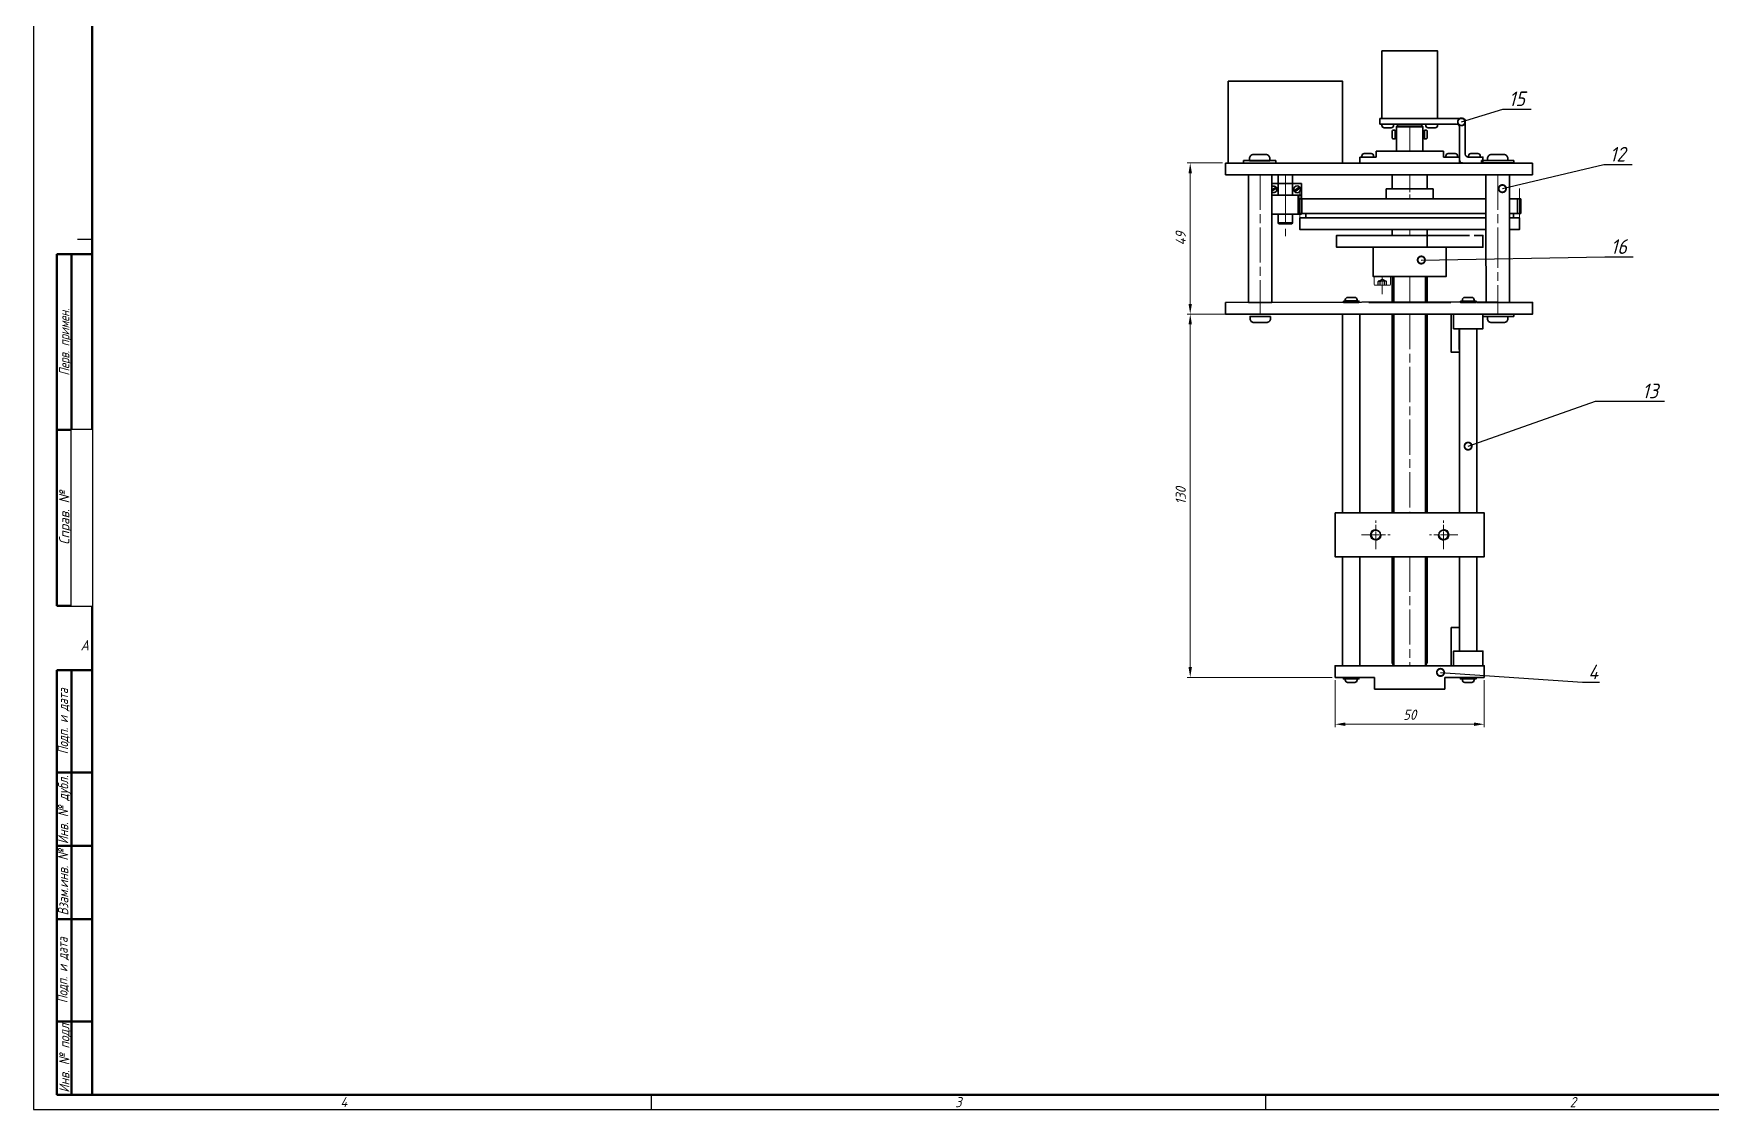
# Model space of a CAD drawing. Header units: millimetres. Extents: x -1043 to 2000, y -675 to 1302.
# Drawn here: x 0 to 573, y 0 to 367 of the extents above; entities that cross this region are included whole.
import ezdxf
from ezdxf import colors
from ezdxf.entities.mleader import LeaderData, LeaderLine
from ezdxf.enums import TextEntityAlignment as Align
from ezdxf.math import Vec2, Vec3

# ---------------------------------------------------------------- set-up
doc = ezdxf.new("R2010")
doc.units = ezdxf.units.MM
doc.set_wipeout_variables(frame=1)
for name, pattern in [('AM_ISO02W050', [7.5, 6, -1.5]), ('AM_ISO02W050x2', [3.75, 3, -0.75]), ('AM_ISO08W050', [18, 12, -1.5, 3, -1.5]), ('AM_ISO08W050x2', [9, 6, -0.75, 1.5, -0.75])]:
    doc.linetypes.add(name, pattern=pattern)
doc.layers.get('0').update_dxf_attribs({"lineweight": 80})
for name, color, linetype, lineweight in [('AM_0', 7, 'Continuous', 35), ('AM_0N', 7, 'Continuous', 15), ('AM_3N', 6, 'AM_ISO02W050', 25), ('AM_4', 3, 'Continuous', 15), ('AM_5', 3, 'Continuous', 15), ('AM_7', 4, 'AM_ISO08W050', 15), ('AM_BOR', 7, 'Continuous', 35), ('основные', 7, 'Continuous', 35)]:
    doc.layers.add(name, color=color, linetype=linetype, lineweight=lineweight)
doc.styles.add('ACGOSTTS', font='geniso.shx', dxfattribs={"oblique": 15})
doc.styles.get("Standard").update_dxf_attribs({"font": 'geniso.shx', "oblique": 15})
doc.dimstyles.new('AM_GOST$0', dxfattribs={"dimtxt": 3.5, "dimasz": 3.5, "dimexe": 1, "dimexo": 1, "dimgap": 1.5, "dimtad": 1, "dimtoh": 1, "dimtxsty": 'Standard', "dimcen": 0, "dimclrd": 256, "dimclre": 256, "dimclrt": 2, "dimadec": 0, "dimazin": 2, "dimtp": 0.1, "dimtm": 0.1, "dimtfac": 0.71, "dimtmove": 0, "dimatfit": 3, "dimfxl": 1, "dimtolj": 1, "dimlwd": -1, "dimlwe": -1, "dimarcsym": 1})

# ---------------------------------------------------------------- blocks, each defined once
blk = doc.blocks.new('GOST_A1_LANDSCAPE')
at = {"layer": 'AM_BOR', "color": 1, "lineweight": 25}
for p, q in [((0, 594), (0, 0)), ((20, 297), (15, 297)), ((0, 0), (841, 0)), ((211, 5), (211, 0)), ((421, 5), (421, 0))]:
    blk.add_line(p, q, dxfattribs=at)
at = {"layer": 'AM_BOR', "color": 7, "lineweight": 50}
for p, q in [((20, 589), (20, 5)), ((20, 5), (836, 5))]:
    blk.add_line(p, q, dxfattribs=at)
at = {"layer": 'AM_BOR', "color": 1, "lineweight": 25, "style": 'ACGOSTTS', "oblique": 15}
for s, p in [('A', (17.5, 158.5)), ('4', (106, 2.5)), ('3', (316, 2.5)), ('2', (526, 2.5))]:
    blk.add_text(s, height=3.5, dxfattribs=at).set_placement(p, align=Align.MIDDLE_CENTER)
blk = doc.blocks.new('GOST_EXT12')
at = {"layer": 'AM_BOR', "color": 7, "lineweight": 50, "ltscale": 0.3}
for p, q in [((0, 287), (-12, 287)), ((-12, 287), (-12, 167)), ((-7, 167), (-7, 287)), ((0, 167), (0, 287)), ((-12, 227), (0, 227)), ((-12, 167), (0, 167))]:
    blk.add_line(p, q, dxfattribs=at)
at = {"layer": 'AM_BOR', "color": 7, "lineweight": 50}
for p, q in [((0, 145), (-12, 145)), ((-12, 145), (-12, 110)), ((-12, 0), (-12, 145)), ((-7, 0), (-7, 145)), ((0, 145), (0, 0)), ((0, 110), (-12, 110)), ((-12, 110), (-12, 85)), ((0, 85), (-12, 85)), ((-12, 85), (-12, 60)), ((0, 60), (-12, 60)), ((-12, 60), (-12, 25)), ((0, 25), (-12, 25)), ((-12, 25), (-12, 0)), ((0, 0), (-12, 0))]:
    blk.add_line(p, q, dxfattribs=at)
at = {"layer": 'AM_BOR', "color": 1, "lineweight": 25, "style": 'ACGOSTTS', "oblique": 15}
for s, width, p in [('Перв. примен.', 0.821392, (-9.5, 257)), ('Подп. и дата', 0.842977, (-9.95, 127.5)), ('Инв. № дубл.', 0.891828, (-9.9, 97.31)), ('Взам.инв. №', 0.899981, (-9.9, 72.5)), ('Подп. и дата', 0.842977, (-10.13, 42.5)), ('Инв. № подл', 0.910904, (-9.5, 12.5))]:
    blk.add_text(s, height=3.5, rotation=90, dxfattribs=dict(at, width=width)).set_placement(p, align=Align.MIDDLE_CENTER)
blk.add_text('Справ. №', height=3.5, rotation=90, dxfattribs=at).set_placement((-9.5, 197), align=Align.MIDDLE_CENTER)
at = {"layer": 'AM_BOR', "color": 2, "lineweight": 25, "style": 'ACGOSTTS', "oblique": 15, "width": 0.8}
for tag, p in [('GEN-TITLE-FREF{16}', (-3.5, 257)), ('GEN-TITLE-RPARTNO{16}', (-3.5, 197)), ('GEN-TITLE-SDT2{10}', (-3.5, 127.5)), ('GEN-TITLE-CSTKN{7}', (-3.5, 97.5)), ('GEN-TITLE-RSTKN{7}', (-3.5, 72.5)), ('GEN-TITLE-SDT1{10}', (-3.5, 42.5)), ('GEN-TITLE-STKN{7}', (-3.5, 12.5))]:
    blk.add_attdef(tag, text='', height=3.17, rotation=90, dxfattribs=at).set_placement(p, align=Align.MIDDLE_CENTER)
blk.add_wipeout([(-7, 227), (-7, 167), (0, 167), (0, 227)])
blk = doc.blocks.new('*D91')
at = {"layer": 'AM_5', "linetype": 'ByBlock', "transparency": 16777216}
for p, q in [((444.73, 146.52), (444.73, 130.52)), ((495.73, 146.52), (495.73, 130.52)), ((492.23, 131.52), (448.23, 131.52))]:
    blk.add_line(p, q, dxfattribs=at)
at = {"layer": 'AM_5', "transparency": 16777216}
for points in [[(448.23, 132.11), (448.23, 130.94), (444.73, 131.52)], [(492.23, 132.11), (492.23, 130.94), (495.73, 131.52)]]:
    blk.add_solid(points, dxfattribs=at)
at = {"layer": 'Defpoints', "color": 0, "transparency": 16777216}
for p in [(444.73, 147.52), (495.73, 147.52), (444.73, 131.52)]:
    blk.add_point(p, dxfattribs=at)
at = {"layer": 'AM_5', "color": 2, "transparency": 16777216, "insert": (470.23, 134.77), "char_height": 3.5, "attachment_point": 5}
blk.add_mtext('\\A1;50', dxfattribs=at)
blk = doc.blocks.new('*D92')
at = {"layer": 'AM_5', "linetype": 'ByBlock', "transparency": 16777216}
for p, q in [((406.24, 323.17), (394.24, 323.17)), ((395.24, 319.67), (395.24, 275.06)), ((406.24, 271.56), (394.24, 271.56))]:
    blk.add_line(p, q, dxfattribs=at)
at = {"layer": 'AM_5', "transparency": 16777216}
for points in [[(394.66, 319.67), (395.82, 319.67), (395.24, 323.17)], [(394.66, 275.06), (395.82, 275.06), (395.24, 271.56)]]:
    blk.add_solid(points, dxfattribs=at)
at = {"layer": 'Defpoints', "color": 0, "transparency": 16777216}
for p in [(407.24, 323.17), (395.24, 271.56), (407.24, 271.56)]:
    blk.add_point(p, dxfattribs=at)
at = {"layer": 'AM_5', "color": 2, "transparency": 16777216, "insert": (391.99, 297.36), "char_height": 3.5, "attachment_point": 5, "rotation": 90}
blk.add_mtext('\\A1;49', dxfattribs=at)
blk = doc.blocks.new('*D93')
at = {"layer": 'AM_5', "linetype": 'ByBlock', "transparency": 16777216}
for p, q in [((443.73, 271.56), (394.24, 271.56)), ((395.24, 151.02), (395.24, 268.06)), ((443.73, 147.52), (394.24, 147.52))]:
    blk.add_line(p, q, dxfattribs=at)
at = {"layer": 'AM_5', "transparency": 16777216}
for points in [[(394.66, 268.06), (395.82, 268.06), (395.24, 271.56)], [(394.66, 151.02), (395.82, 151.02), (395.24, 147.52)]]:
    blk.add_solid(points, dxfattribs=at)
at = {"layer": 'Defpoints', "color": 0, "transparency": 16777216}
for p in [(395.24, 271.56), (444.73, 271.56), (444.73, 147.52)]:
    blk.add_point(p, dxfattribs=at)
at = {"layer": 'AM_5', "color": 2, "transparency": 16777216, "insert": (391.99, 209.54), "char_height": 3.5, "attachment_point": 5, "rotation": 90}
blk.add_mtext('\\A1;130', dxfattribs=at)
blk = doc.blocks.new('_DotSmall')
at = {"color": 0, "linetype": 'ByBlock', "const_width": 0.5}
blk.add_lwpolyline([(-0.0625, 0, 1), (0.0625, 0, 1)], format="xyb", close=True, dxfattribs=at)

msp = doc.modelspace()

# ---------------------------------------------------------------- hatches: boundary and pattern name
at = {"layer": 'основные'}
h = msp.add_hatch(dxfattribs=at)
h.set_pattern_fill('AR-CONC', color=256, style=0)
h.paths.add_polyline_path([(248.6, 182.75), (221.1, 182.75), (221.1, 181.254), (248.6, 181.254)])
h.paths.add_polyline_path([(292.1, 182.75), (264.6, 182.75), (264.6, 181.254), (292.1, 181.254)])

# ---------------------------------------------------------------- linework, layer by layer
at = {"layer": 'AM_0'}
for p, q in [((425.24, 319.152), (425.24, 312.166)), ((425.24, 319.152), (430.24, 319.152)), ((430.24, 319.166), (430.24, 312.166)), ((433.24, 312.166), (423.176, 312.166)), ((432.24, 310.916), (432.24, 305.916)), ((496.303, 310.916), (432.24, 310.916)), ((433.24, 311.166), (433.24, 305.666)), ((433.365, 310.916), (433.365, 305.916)), ((462.24, 314.354), (462.24, 310.916)), ((478.24, 314.354), (462.24, 314.354)), ((478.24, 310.916), (462.24, 310.916)), ((476.24, 310.916), (464.24, 310.916)), ((478.24, 314.354), (478.24, 310.916)), ((508.24, 310.916), (504.303, 310.916)), ((507.115, 310.916), (507.115, 305.916)), ((508.24, 310.916), (508.24, 305.916)), ((433.24, 305.666), (423.176, 305.666)), ((425.24, 305.666), (425.24, 302.744)), ((430.24, 305.666), (425.24, 305.666)), ((430.24, 305.666), (430.24, 302.744)), ((464.24, 305.916), (432.24, 305.916)), ((496.303, 305.916), (476.24, 305.916)), ((508.24, 305.916), (504.303, 305.916)), ((425.24, 302.744), (425.507, 302.342)), ((429.973, 302.342), (425.507, 302.342)), ((430.24, 302.744), (429.973, 302.342))]:
    msp.add_line(p, q, dxfattribs=at)
at = {"layer": 'AM_0N'}
for p, q in [((458.124, 281.72), (458.124, 284.42)), ((459.374, 284.42), (458.124, 284.42)), ((463.324, 281.42), (458.424, 281.42)), ((462.374, 284.42), (459.374, 284.42)), ((463.624, 284.42), (462.374, 284.42)), ((463.624, 281.72), (463.624, 284.42))]:
    msp.add_line(p, q, dxfattribs=at)
for centre, start, end in [((458.424, 281.72), 180, 270), ((463.324, 281.72), 270, 0)]:
    msp.add_arc(centre, 0.3, start, end, dxfattribs=at)
at = {"layer": 'AM_3N', "linetype": 'AM_ISO02W050x2'}
for p, q in [((459.43, 282.72), (460.874, 283.553)), ((459.43, 281.42), (459.43, 282.72)), ((460.152, 281.42), (460.152, 282.72)), ((462.318, 282.72), (460.874, 283.553)), ((461.596, 281.42), (461.596, 282.72)), ((462.318, 281.42), (462.318, 282.72))]:
    msp.add_line(p, q, dxfattribs=at)
for centre, radius, start, end in [((459.791, 282.256), 0.588, 52.121121, 127.878879), ((460.874, 280.678), 2.166, 70.528779, 109.471221), ((461.957, 282.256), 0.588, 52.121121, 127.878879)]:
    msp.add_arc(centre, radius, start, end, dxfattribs=at)
at = {"layer": 'AM_4'}
for centre, start, end in [((458.634, 196.209), 80.417388, 352.043721), ((481.832, 196.209), 187.956279, 99.582612)]:
    msp.add_arc(centre, 1.882, start, end, dxfattribs=at)
at = {"layer": 'AM_7'}
for p, q in [((470.239, 335.587), (470.239, 327.166)), ((419.176, 319.166), (419.176, 271.556)), ((500.303, 319.166), (500.303, 299.42)), ((427.74, 314.166), (427.74, 298.166)), ((432.707, 313.083), (432.74, 302.166)), ((432.74, 313.083), (432.74, 302.416)), ((507.74, 314.416), (507.74, 302.416)), ((470.238, 300.42), (470.238, 298.42)), ((500.303, 299.42), (500.35, 271.556)), ((470.237, 284.42), (470.237, 275.556)), ((470.236, 271.556), (470.233, 203.709)), ((453.236, 236.056), (453.233, 203.709)), ((487.226, 236.056), (487.229, 203.709)), ((453.232, 188.709), (453.228, 151.525)), ((470.233, 188.709), (470.231, 151.451)), ((487.231, 188.709), (487.234, 156.525))]:
    msp.add_line(p, q, dxfattribs=at)
at = {"layer": 'AM_7', "linetype": 'AM_ISO08W050x2'}
for p, q in [((427.74, 314.166), (427.74, 319.152)), ((470.24, 319.166), (470.24, 310.916)), ((460.874, 284.42), (460.874, 278.173)), ((458.634, 191.327), (458.634, 201.092)), ((481.832, 191.327), (481.832, 201.092)), ((453.752, 196.209), (463.517, 196.209)), ((486.714, 196.209), (476.95, 196.209))]:
    msp.add_line(p, q, dxfattribs=at)
at = {"layer": 'основные'}
for p, q in [((460.039, 338.358), (461.955, 338.419)), ((460.039, 336.419), (460.039, 338.358)), ((470.24, 338.419), (475.44, 338.419)), ((476.955, 338.419), (473.989, 338.419)), ((466.489, 336.419), (460.039, 336.419)), ((463.94, 335.219), (461.54, 335.219)), ((465.24, 333.667), (465.24, 334.367)), ((465.24, 333.667), (465.74, 333.667)), ((465.24, 332.067), (465.24, 333.667)), ((466.34, 336.166), (465.74, 335.566)), ((465.74, 332.067), (465.74, 335.566)), ((465.74, 335.566), (472.24, 335.566)), ((474.139, 336.419), (466.163, 336.419)), ((466.34, 336.166), (468.24, 336.166)), ((468.24, 336.166), (468.24, 336.419)), ((468.24, 336.166), (472.24, 336.166)), ((472.24, 336.166), (472.24, 336.419)), ((474.14, 336.166), (472.24, 336.166)), ((472.24, 335.566), (474.74, 335.566)), ((473.989, 336.419), (486.239, 336.419)), ((474.14, 336.166), (474.74, 335.566)), ((474.74, 332.067), (474.74, 335.566)), ((475.24, 333.667), (474.74, 333.667)), ((475.24, 333.667), (475.24, 334.367)), ((475.24, 332.067), (475.24, 333.667)), ((478.59, 335.219), (476.89, 335.219)), ((487.239, 335.419), (487.239, 324.166)), ((481.74, 327.166), (458.74, 327.166)), ((458.74, 327.166), (458.74, 325.166)), ((461.54, 327.166), (481.74, 327.166)), ((465.24, 331.367), (465.24, 332.067)), ((465.24, 332.067), (465.74, 332.067)), ((465.74, 327.166), (465.74, 332.067)), ((474.74, 327.166), (474.74, 332.067)), ((475.24, 332.067), (474.74, 332.067)), ((475.24, 331.367), (475.24, 332.067)), ((481.74, 327.166), (481.74, 325.166)), ((407.24, 323.166), (407.24, 319.166)), ((413.64, 323.166), (418.956, 323.166)), ((418.24, 323.166), (440.258, 323.166)), ((418.956, 323.166), (427.74, 323.166)), ((440.258, 323.166), (447.24, 323.166)), ((452.24, 323.166), (449.24, 323.166)), ((449.523, 323.166), (455.106, 323.166)), ((452.24, 323.166), (490.098, 323.166)), ((458.74, 325.166), (453.24, 325.166)), ((453.24, 325.166), (453.24, 323.166)), ((456.39, 326.366), (455.39, 326.366)), ((458.24, 323.166), (456.673, 323.166)), ((481.74, 325.166), (487.24, 325.166)), ((482.24, 323.166), (483.806, 323.166)), ((483.806, 323.166), (482.24, 323.166)), ((483.74, 326.366), (485.44, 326.366)), ((487.023, 323.166), (485.373, 323.166)), ((485.373, 323.166), (485.456, 323.166)), ((492.523, 323.166), (487.023, 323.166)), ((487.24, 325.166), (487.24, 323.166)), ((512.24, 323.166), (492.523, 323.166)), ((512.24, 319.166), (512.24, 323.166)), ((418.24, 319.152), (425.24, 319.152)), ((423.176, 316.166), (433.24, 316.166)), ((437.24, 319.166), (430.24, 319.166)), ((433.24, 316.166), (433.24, 312.166)), ((437.24, 319.166), (458.24, 319.166)), ((490.956, 319.166), (452.032, 319.166)), ((464.24, 319.166), (464.24, 314.354)), ((476.24, 319.166), (464.24, 319.166)), ((470.24, 319.166), (474.74, 319.166)), ((476.24, 319.166), (476.24, 314.354)), ((490.956, 319.166), (512.24, 319.166)), ((424.612, 314.942), (423.176, 314.047)), ((423.176, 313.608), (424.796, 314.618)), ((430.719, 313.655), (432.549, 314.997)), ((430.939, 313.355), (430.719, 313.655)), ((432.782, 314.705), (430.939, 313.355)), ((432.153, 305.666), (432.153, 312.166)), ((432.74, 311.166), (432.74, 310.666)), ((433.24, 311.166), (433.24, 312.166)), ((496.303, 315.034), (496.303, 293.305)), ((504.303, 315.034), (504.303, 287.988)), ((434.74, 304.42), (434.74, 305.916)), ((464.24, 305.919), (462.24, 305.92)), ((505.74, 304.42), (505.74, 305.916)), ((425.24, 302.744), (430.24, 302.744)), ((464.239, 300.42), (464.239, 298.42)), ((476.24, 300.42), (476.24, 296.483)), ((476.24, 296.483), (476.239, 294.42)), ((464.238, 284.42), (464.238, 275.556)), ((464.845, 284.42), (464.845, 275.556)), ((475.626, 275.556), (475.626, 284.42)), ((476.239, 284.42), (476.238, 275.556)), ((407.24, 275.556), (500.343, 275.715)), ((407.24, 275.556), (407.24, 271.556)), ((456.236, 275.556), (464.238, 275.556)), ((464.238, 275.556), (484.236, 275.556)), ((484.236, 275.556), (476.238, 275.557)), ((512.24, 275.556), (512.24, 271.556)), ((419.176, 271.556), (407.24, 271.556)), ((500.35, 271.556), (419.176, 271.556)), ((456.236, 271.556), (464.237, 271.556)), ((476.238, 271.556), (460.237, 271.556)), ((464.237, 271.556), (464.234, 203.709)), ((464.845, 271.556), (464.845, 203.709)), ((475.621, 203.709), (475.625, 271.556)), ((476.238, 271.556), (476.234, 203.709)), ((484.236, 271.556), (476.238, 271.556)), ((487.361, 271.556), (487.1, 271.556)), ((487.1, 266.556), (487.1, 259.534)), ((487.1, 259.534), (487.23, 259.534)), ((464.233, 188.709), (464.231, 152.525)), ((464.845, 188.709), (464.845, 151.525)), ((475.618, 151.525), (475.62, 188.709)), ((476.233, 188.709), (476.231, 152.566)), ((458.881, 151.525), (483.307, 151.525)), ((460.231, 151.525), (460.731, 151.525)), ((460.731, 151.525), (465.731, 151.525)), ((463.938, 151.525), (460.731, 151.525)), ((464.231, 152.525), (464.845, 151.525)), ((476.231, 152.566), (475.618, 151.525)), ((482.598, 151.525), (486.598, 151.525)), ((486.451, 151.525), (488.018, 151.525)), ((487.226, 151.525), (488.793, 151.525)), ((458.23, 147.525), (444.731, 147.525)), ((458.227, 143.525), (458.23, 147.525)), ((461.727, 143.525), (478.736, 143.525)), ((482.236, 143.525), (482.233, 147.525)), ((482.233, 147.525), (495.731, 147.525))]:
    msp.add_line(p, q, dxfattribs=at)
for points in [[(461.956, 338.419), (460.74, 338.419), (460.74, 361.419), (479.74, 361.419), (479.74, 338.419), (461.956, 338.419)], [(418.956, 323.166), (407.24, 323.166)], [(424.496, 323.166), (420.523, 323.166)], [(449.24, 323.166), (446.24, 323.166)], [(453.24, 323.166), (451.24, 323.166), (449.523, 323.166)], [(487.24, 323.166), (489.24, 323.166), (490.956, 323.166)], [(492.523, 323.166), (494.24, 323.166)], [(407.24, 319.166), (418.713, 319.166)], [(423.176, 305.666), (423.176, 275.556), (415.176, 275.556), (415.176, 319.152), (423.176, 319.152), (423.176, 305.666)], [(496.303, 310.916), (496.303, 319.152), (504.303, 319.152), (504.303, 310.916)], [(446.63, 300.42), (432.738, 300.42), (432.738, 304.42), (464.239, 304.42)], [(491.199, 300.42), (432.74, 300.42), (432.74, 304.42), (496.303, 304.42)], [(476.24, 304.42), (496.303, 304.42)], [(504.303, 304.42), (507.738, 304.42), (507.738, 300.42), (504.303, 300.42)], [(504.303, 304.42), (507.738, 304.42), (507.738, 300.42), (504.303, 300.42)], [(464.239, 294.42), (445.238, 294.42), (445.238, 298.42), (446.63, 298.42)], [(492.214, 298.42), (495.238, 298.42), (495.238, 294.42), (445.238, 294.42), (445.238, 298.42), (490.496, 298.42)], [(464.239, 300.42), (449.829, 300.42)], [(449.836, 298.42), (464.239, 298.42)], [(493.831, 298.42), (495.238, 298.42), (495.238, 294.42), (476.24, 294.42)], [(490.645, 300.42), (477.195, 300.42)], [(477.195, 298.42), (490.625, 298.42)], [(496.303, 300.42), (491.36, 300.42)], [(496.303, 300.42), (493.845, 300.42)], [(504.303, 300.42), (504.35, 275.556), (496.35, 275.556), (496.303, 300.42)], [(458.124, 284.42), (457.737, 284.42), (457.737, 294.42), (464.239, 294.42)], [(476.24, 294.42), (482.737, 294.42), (482.737, 284.42), (476.24, 284.42)], [(464.238, 284.42), (463.624, 284.42)], [(493.226, 275.556), (512.24, 275.556), (512.24, 271.556), (491.226, 271.556)], [(449.236, 271.556), (407.24, 271.556)], [(447.24, 203.709), (447.24, 271.556), (450.607, 271.556)], [(449.775, 271.556), (453.232, 271.556), (453.232, 203.709)], [(487.23, 258.556), (484.461, 258.556), (484.461, 271.556), (487.23, 271.556)], [(489.226, 271.556), (485.227, 271.556), (485.227, 266.556), (493.223, 266.556)], [(489.226, 271.556), (487.23, 271.556)], [(493.223, 266.556), (495.227, 266.556), (495.227, 271.556), (491.226, 271.556)], [(493.223, 271.556), (493.223, 271.556), (491.226, 271.556)], [(494.803, 271.556), (505.803, 271.556), (505.803, 270.756), (495.227, 270.756)], [(487.23, 266.556), (487.23, 203.709)], [(493.222, 203.709), (493.223, 266.556)], [(449.236, 151.525), (447.24, 151.525), (447.24, 188.709)], [(453.232, 188.709), (453.233, 151.525), (451.236, 151.525)], [(487.23, 188.709), (487.23, 156.525)], [(493.222, 156.525), (493.222, 188.709)], [(487.23, 151.525), (484.461, 151.525), (484.461, 164.525), (487.23, 164.525)], [(494.232, 156.525), (485.238, 156.525), (485.238, 151.525), (489.226, 151.525)], [(491.226, 151.525), (495.238, 151.525), (495.238, 156.525), (493.226, 156.525)], [(451.236, 151.525), (444.731, 151.525), (444.731, 147.525)], [(452.881, 151.525), (458.881, 151.525)], [(487.598, 151.525), (487.598, 151.525), (481.598, 151.525)], [(487.23, 151.525), (489.226, 151.525)], [(489.226, 151.525), (495.731, 151.525), (495.731, 147.525)], [(491.226, 151.525), (495.731, 151.525), (495.731, 147.525)], [(491.226, 151.525), (493.222, 151.525)], [(458.227, 143.525), (461.727, 143.525)], [(482.236, 143.525), (478.736, 143.525)]]:
    msp.add_lwpolyline(points, dxfattribs=at)
for points in [[(408.24, 351.166), (447.24, 351.166), (447.24, 323.166), (408.24, 323.166)], [(413.456, 323.966), (424.456, 323.966), (424.456, 323.166), (413.456, 323.166)], [(494.803, 323.973), (505.803, 323.973), (505.803, 323.173), (494.803, 323.173)], [(433.365, 310.916), (496.303, 310.916), (496.303, 305.916), (433.365, 305.916)], [(457.737, 294.42), (482.737, 294.42), (482.737, 284.42), (457.737, 284.42)], [(447.57, 276.001), (447.57, 275.556), (452.903, 275.556), (452.903, 276.001)], [(487.559, 276.001), (487.559, 275.556), (492.893, 275.556), (492.893, 276.001)], [(444.733, 203.709), (495.733, 203.709), (495.733, 188.709), (444.733, 188.709)], [(447.57, 147.469), (447.57, 147.025), (452.903, 147.025), (452.903, 147.469)], [(487.56, 147.469), (487.56, 147.025), (492.893, 147.025), (492.893, 147.469)]]:
    msp.add_lwpolyline(points, close=True, dxfattribs=at)
for points in [[(493.239, 323.166), (495.257, 323.166), (495.257, 325.166), (490.239, 325.166, -0.4142136), (489.239, 326.166), (489.239, 336.419), (489.239, 337.419, 0.4142136), (488.239, 338.419), (478.522, 338.419)], [(462.24, 335.219), (461.54, 335.219, -0.4142136), (460.74, 336.019), (460.74, 336.419), (464.74, 336.419), (464.74, 336.019, -0.4142136), (463.94, 335.219), (463.24, 335.219)], [(477.24, 335.219), (476.54, 335.219, -0.4142136), (475.74, 336.019), (475.74, 336.419), (479.74, 336.419), (479.74, 336.019, -0.4142136), (478.94, 335.219), (478.24, 335.219)], [(455.39, 326.366), (454.69, 326.366, 0.4142136), (453.89, 325.566), (453.89, 325.166), (457.89, 325.166), (457.89, 325.566, 0.4142136), (457.09, 326.366), (456.39, 326.366)], [(485.09, 326.366), (485.79, 326.366, -0.4142136), (486.59, 325.566), (486.59, 325.166), (482.59, 325.166), (482.59, 325.566, -0.4142136), (483.39, 326.366), (484.09, 326.366)], [(492.842, 326.366), (493.542, 326.366, -0.4142136), (494.342, 325.566), (494.342, 325.166), (490.342, 325.166), (490.342, 325.566, -0.4142136), (491.142, 326.366), (492.842, 326.366)], [(450.736, 277.256), (451.436, 277.256, -0.4142136), (452.236, 276.456), (452.236, 276.056), (448.236, 276.056), (448.236, 276.456, -0.4142136), (449.036, 277.256), (450.736, 277.256)], [(449.736, 277.256), (449.036, 277.256, 0.4142136), (448.236, 276.456), (448.236, 276.056)], [(448.236, 276.056), (448.236, 276.456, -0.4142136), (449.036, 277.256), (449.736, 277.256)], [(452.236, 276.056), (452.236, 276.456, 0.4142136), (451.436, 277.256), (449.736, 277.256)], [(450.736, 277.256), (451.436, 277.256, -0.4142136), (452.236, 276.456), (452.236, 276.056)], [(489.726, 277.256), (489.026, 277.256, 0.4142136), (488.226, 276.456), (488.226, 276.056)], [(488.226, 276.056), (488.226, 276.456, -0.4142136), (489.026, 277.256), (489.726, 277.256)], [(492.226, 276.056), (492.226, 276.456, 0.4142136), (491.426, 277.256), (489.726, 277.256)], [(490.726, 277.256), (491.426, 277.256, -0.4142136), (492.226, 276.456), (492.226, 276.056)], [(449.736, 145.825), (449.036, 145.825, -0.4142136), (448.236, 146.625), (448.236, 147.025), (452.236, 147.025), (452.236, 146.625, -0.4142136), (451.436, 145.825), (449.736, 145.825)], [(449.736, 145.825), (449.036, 145.825, -0.4142136), (448.236, 146.625), (448.236, 147.025), (452.236, 147.025), (452.236, 146.625, -0.4142136), (451.436, 145.825), (449.736, 145.825)], [(449.736, 145.825), (449.036, 145.825, -0.4142136), (448.236, 146.625), (448.236, 147.025)], [(448.236, 147.025), (448.236, 146.625, 0.4142136), (449.036, 145.825), (450.736, 145.825)], [(450.736, 145.825), (451.436, 145.825, 0.4142136), (452.236, 146.625), (452.236, 147.025)], [(452.236, 147.025), (452.236, 146.625, -0.4142136), (451.436, 145.825), (450.736, 145.825)], [(490.726, 145.825), (491.426, 145.825, 0.4142136), (492.226, 146.625), (492.226, 147.025), (488.226, 147.025), (488.226, 146.625, 0.4142136), (489.026, 145.825), (490.726, 145.825)], [(490.726, 145.825), (491.426, 145.825, 0.4142136), (492.226, 146.625), (492.226, 147.025), (488.226, 147.025), (488.226, 146.625, 0.4142136), (489.026, 145.825), (490.726, 145.825)], [(489.726, 145.825), (489.026, 145.825, -0.4142136), (488.226, 146.625), (488.226, 147.025)], [(488.226, 147.025), (488.226, 146.625, 0.4142136), (489.026, 145.825), (489.726, 145.825)], [(492.226, 147.025), (492.226, 146.625, -0.4142136), (491.426, 145.825), (489.726, 145.825)], [(490.726, 145.825), (491.426, 145.825, 0.4142136), (492.226, 146.625), (492.226, 147.025)]]:
    msp.add_lwpolyline(points, format="xyb", dxfattribs=at)
for points in [[(465.24, 334.367), (465.24, 331.367), (464.74, 331.367, -0.4142136), (464.24, 331.867), (464.24, 333.867, -0.4142136), (464.74, 334.367)], [(475.24, 334.367), (475.24, 331.367), (475.74, 331.367, 0.4142136), (476.24, 331.867), (476.24, 333.867, 0.4142136), (475.74, 334.367)], [(415.456, 323.958), (415.456, 324.658, -0.4142136), (416.856, 326.058), (421.056, 326.058, -0.4142136), (422.456, 324.658), (422.456, 323.958)], [(496.803, 323.966), (496.803, 324.666, -0.4142136), (498.203, 326.066), (502.403, 326.066, -0.4142136), (503.803, 324.666), (503.803, 323.966)], [(422.676, 270.756), (422.676, 270.056, -0.4142136), (421.276, 268.656), (417.076, 268.656, -0.4142136), (415.676, 270.056), (415.676, 270.756)], [(503.803, 270.756), (503.803, 270.056, -0.4142136), (502.403, 268.656), (498.203, 268.656, -0.4142136), (496.803, 270.056), (496.803, 270.756)]]:
    msp.add_lwpolyline(points, format="xyb", close=True, dxfattribs=at)
for centre, radius in [((431.744, 314.176), 1.15), ((458.634, 196.209), 1.6), ((481.832, 196.209), 1.6)]:
    msp.add_circle(centre, radius, dxfattribs=at)
for centre, radius, start, end in [((486.239, 335.419), 1, 0, 90), ((488.239, 324.169), 1, 180.010275, 270.010275), ((423.735, 314.176), 1.15, 240.947596, 119.052404)]:
    msp.add_arc(centre, radius, start, end, dxfattribs=at)

# ---------------------------------------------------------------- block references
at = {"layer": 'основные', "lineweight": 0}
msp.add_blockref('GOST_A1_LANDSCAPE', (0, 0), dxfattribs=at)

# ---------------------------------------------------------------- dimensions: what is measured, and where the dimension line sits
at = {"layer": 'AM_5'}
for p1, p2, distance, text, picture, middle in [((407.24, 323.166), (407.24, 271.556), -12, '49', '*D92', (391.99, 297.361)), ((444.731, 147.525), (444.731, 271.556), 49.492, '130', '*D93', (391.99, 209.541))]:
    dim = msp.add_aligned_dim(p1=p1, p2=p2, distance=distance, text=text, dimstyle='AM_GOST$0', override={"dimpost": ''}, dxfattribs=at)
    dim.commit()
    dim.dimension.update_dxf_attribs({"geometry": picture, "text_midpoint": middle})
dim = msp.add_linear_dim(base=(444.731, 131.525), p1=(495.731, 147.525), p2=(444.731, 147.525), angle=0, text='50', dimstyle='AM_GOST$0', override={"dimpost": ''}, dxfattribs=at)
dim.commit()
dim.dimension.update_dxf_attribs({"geometry": '*D91', "text_midpoint": (470.231, 134.775)})

# ---------------------------------------------------------------- leaders
at = {"layer": 'AM_4'}
ml = msp.add_multileader_mtext('Standard', dxfattribs=at)
ml.set_content('15', color=256)
ml.set_leader_properties()
ml.set_arrow_properties(name='DOTSMALL')
ml.build(insert=Vec2(0, 0))
ml.multileader.update_dxf_attribs({"text_left_attachment_type": 6, "text_right_attachment_type": 6, "dogleg_length": 0, "arrow_head_size": 5})
ctx = ml.context
ctx.base_point, ctx.char_height, ctx.arrow_head_size, ctx.plane_origin = Vec3(502.097, 341.595), 5, 5, Vec3(452.609, 337.209)
ctx.left_attachment, ctx.right_attachment = 6, 6
notes = []
notes.append((ctx, [(0, (1, 1, 0), (502.097, 341.595), (1, 0), 0, [(0, [(487.905, 337.209)], 0, [])])]))
ctx.mtext.insert, ctx.mtext.flow_direction = Vec3(504.097, 347.595), 5
ml = msp.add_multileader_mtext('Standard', dxfattribs=at)
ml.set_content('12', color=256)
ml.set_leader_properties()
ml.set_arrow_properties(name='DOTSMALL')
ml.build(insert=Vec2(0, 0))
ml.multileader.update_dxf_attribs({"text_left_attachment_type": 6, "text_right_attachment_type": 6, "dogleg_length": 0, "arrow_head_size": 5})
ctx = ml.context
ctx.base_point, ctx.char_height, ctx.arrow_head_size, ctx.plane_origin = Vec3(536.599, 322.659), 5, 5, Vec3(501.908, 314.412)
ctx.left_attachment, ctx.right_attachment = 6, 6
notes.append((ctx, [(0, (1, 1, 0), (536.599, 322.659), (1, 0), 0, [(0, [(501.908, 314.412)], 0, [])])]))
ctx.mtext.insert, ctx.mtext.flow_direction = Vec3(538.599, 328.659), 5
ml = msp.add_multileader_mtext('Standard', dxfattribs=at)
ml.set_content('16', color=256)
ml.set_leader_properties()
ml.set_arrow_properties(name='DOTSMALL')
ml.build(insert=Vec2(0, 0))
ml.multileader.update_dxf_attribs({"text_left_attachment_type": 6, "text_right_attachment_type": 6, "dogleg_length": 0, "arrow_head_size": 5})
ctx = ml.context
ctx.base_point, ctx.char_height, ctx.arrow_head_size, ctx.plane_origin = Vec3(536.926, 291.117), 5, 5, Vec3(474.205, 290.043)
ctx.left_attachment, ctx.right_attachment = 6, 6
notes.append((ctx, [(0, (1, 1, 0), (536.926, 291.117), (1, 0), 0, [(0, [(474.205, 290.043)], 0, [])])]))
ctx.mtext.insert, ctx.mtext.flow_direction = Vec3(538.926, 297.117), 5
ml = msp.add_multileader_mtext('Standard', dxfattribs=at)
ml.set_content('13', color=256)
ml.set_leader_properties()
ml.set_arrow_properties(name='DOTSMALL')
ml.build(insert=Vec2(0, 0))
ml.multileader.update_dxf_attribs({"text_left_attachment_type": 6, "text_right_attachment_type": 6, "dogleg_length": 14, "arrow_head_size": 5})
ctx = ml.context
ctx.base_point, ctx.char_height, ctx.arrow_head_size, ctx.plane_origin = Vec3(547.688, 241.834), 5, 5, Vec3(490.194, 226.49)
ctx.left_attachment, ctx.right_attachment = 6, 6
notes.append((ctx, [(0, (1, 1, 0), (533.688, 241.834), (1, 0), 14, [(0, [(490.194, 226.49)], 0, [])])]))
ctx.mtext.insert, ctx.mtext.flow_direction = Vec3(549.688, 247.834), 5
ml = msp.add_multileader_mtext('Standard', dxfattribs=at)
ml.set_content('4', color=256)
ml.set_leader_properties()
ml.set_arrow_properties(name='DOTSMALL')
ml.build(insert=Vec2(0, 0))
ml.multileader.update_dxf_attribs({"text_left_attachment_type": 6, "text_right_attachment_type": 6, "dogleg_length": 0, "arrow_head_size": 5})
ctx = ml.context
ctx.base_point, ctx.char_height, ctx.arrow_head_size, ctx.plane_origin = Vec3(529.249, 145.887), 5, 5, Vec3(480.763, 149.227)
ctx.left_attachment, ctx.right_attachment = 6, 6
notes.append((ctx, [(0, (1, 1, 0), (529.249, 145.887), (1, 0), 0, [(0, [(480.763, 149.227)], 0, [])])]))
ctx.mtext.insert, ctx.mtext.flow_direction = Vec3(531.249, 151.887), 5
for ctx, leaders in notes:
    for number, flags, end, landing, length, lines in leaders:
        leader = LeaderData()
        leader.index, (leader.has_last_leader_line, leader.has_dogleg_vector, leader.attachment_direction) = number, flags
        leader.last_leader_point, leader.dogleg_vector, leader.dogleg_length = Vec3(end), Vec3(landing), length
        for number, points, colour, breaks in lines:
            line = LeaderLine()
            line.index, line.vertices, line.color, line.breaks = number, Vec3.list(points), colors.encode_raw_color(colour), breaks
            leader.lines.append(line)
        ctx.leaders.append(leader)

# ---------------------------------------------------------------- next in the draw order: block references
at = {"layer": 'основные', "lineweight": 0}
msp.add_blockref('GOST_EXT12', (20, 5), dxfattribs=at)

doc.saveas('drawing.dxf')
